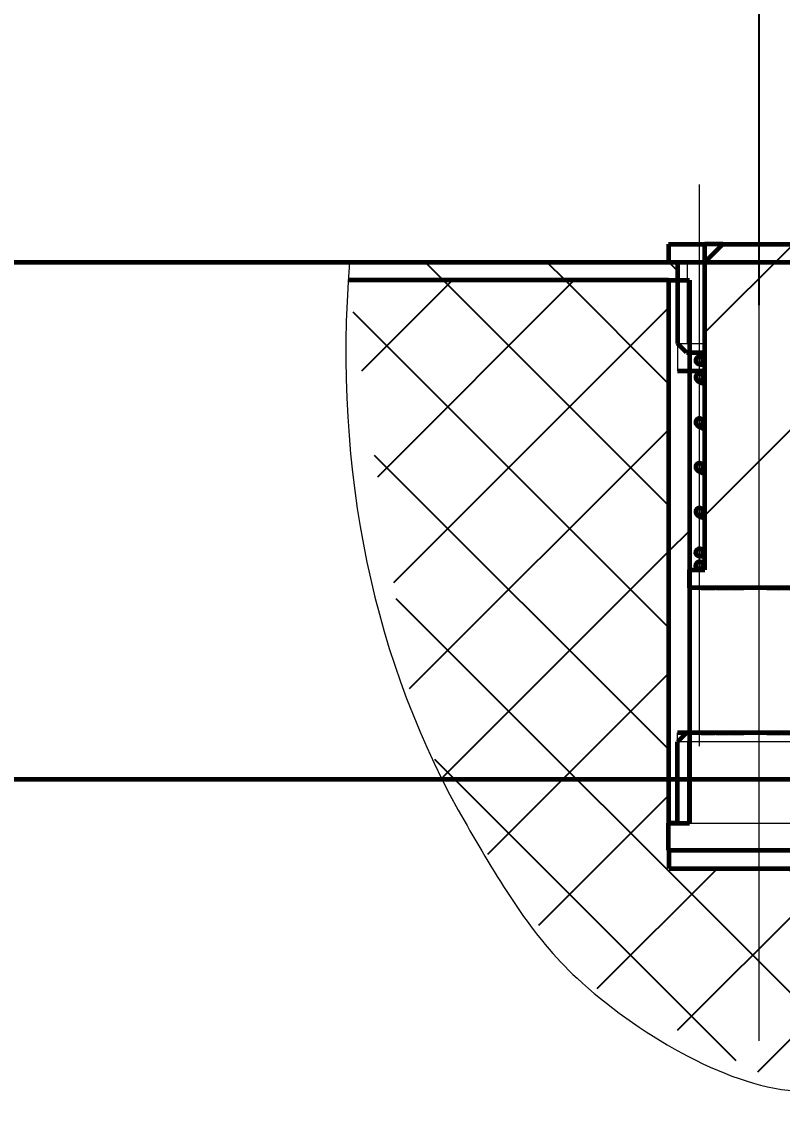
# Model space of a CAD drawing. Header units: millimetres. Extents: x -68 to 2520, y 0 to 297.
# Drawn here: x 1134.91 to 1143.74, y 202.68 to 215.19 of the extents above; entities that cross this region are included whole.
import ezdxf

# ---------------------------------------------------------------- set-up
doc = ezdxf.new("R2010")
doc.units = ezdxf.units.MM
for name, pattern in [('K5LT_AXLED', [13.660316, 9.160316, -1.5, 1.5, -1.5]), ('K5LT_BASIC', [0]), ('K5LT_DASHED', [6, 4, -2]), ('K5LT_THIN', [0]), ('K5LT_THIN_INCLUDED_TO_HATCHING', [0])]:
    doc.linetypes.add(name, pattern=pattern)
doc.layers.add('Системный слой', color=7, linetype='Continuous')
doc.styles.add('KDIMTEXTSTYLE', font='GOST_AU.SHX', dxfattribs={"width": 0.96, "oblique": 15, "height": 5})
doc.dimstyles.new('KDIMSTYLE (1.50)', dxfattribs={"dimtxt": 5, "dimasz": 1, "dimexe": 2, "dimexo": 0, "dimgap": 1, "dimtad": 1, "dimlfac": 0.666667, "dimtxsty": 'KDIMTEXTSTYLE', "dimsah": 1, "dimcen": 0, "dimdle": 1, "dimadec": 0, "dimazin": 0, "dimtfac": 0.667, "dimtmove": 0, "dimatfit": 3, "dimfxl": 1, "dimtvp": 1, "dimtolj": 1, "dimtzin": 0, "dimarcsym": 0})
pattern_1 = [(45, (0, 0), (-2.12132, 2.12132), [])]
pattern_2 = [(45, (0, 0), (-1.0606602, 1.0606602), [])]
pattern_3 = [(-45, (0, 0), (0.7071068, 0.7071068), [])]
pattern_4 = [(45, (0, 0), (-0.7071068, 0.7071068), []), (135, (0, 0), (-0.7071068, -0.7071068), [])]

# ---------------------------------------------------------------- blocks, each defined once
blk = doc.blocks.new('U15')
at = {"layer": 'Системный слой'}
h = blk.add_hatch(dxfattribs=at)
h.set_pattern_fill('Металл', angle=45, style=0, pattern_type=0)
h.set_pattern_definition(pattern_2)
h.paths.add_polyline_path([(1142.66, 208.616), (1144.277, 208.616), (1144.277, 208.826), (1144.098, 208.826), (1144.098, 212.396), (1143.888, 212.606), (1143.048, 212.606), (1142.838, 212.396), (1142.838, 208.826), (1142.66, 208.826)])
h = blk.add_hatch(dxfattribs=at)
h.set_pattern_fill('Металл', angle=-45, style=0, pattern_type=0)
h.set_pattern_definition(pattern_3)
h.paths.add_polyline_path([(1142.418, 212.396), (1138.715, 212.396), (1138.701, 212.186), (1142.418, 212.186), (1142.523, 212.186), (1142.523, 212.396)])
h.paths.add_polyline_path([(1148.732, 212.396), (1144.518, 212.396), (1144.413, 212.396), (1144.413, 212.186), (1144.518, 212.186), (1148.653, 212.186)])
h = blk.add_hatch(dxfattribs=at)
h.set_pattern_fill('Неметалл', angle=45, style=0, pattern_type=0)
h.set_pattern_definition(pattern_4)
h.paths.add_polyline_path([(1142.418, 205.886), (1142.418, 212.186), (1138.701, 212.186), (1139.464, 207.118), (1140.08, 205.857), (1141.357, 204.086), (1143.884, 202.779), (1146.021, 203.551), (1147.6, 205.189), (1148.214, 207.782), (1148.268, 208.511), (1148.268, 210.647), (1148.653, 212.186), (1144.518, 212.186), (1144.518, 205.886), (1144.518, 205.571), (1144.513, 205.571), (1144.513, 205.361), (1142.424, 205.361), (1142.424, 205.571), (1142.418, 205.571)])
h = blk.add_hatch(dxfattribs=at)
h.set_pattern_fill('Металл', angle=45, style=0, pattern_type=0)
h.set_pattern_definition(pattern_1)
h.paths.add_polyline_path([(1142.66, 212.186), (1142.418, 212.186), (1142.418, 205.886), (1142.66, 205.886)])
h.paths.add_polyline_path([(1144.518, 212.186), (1144.277, 212.186), (1144.277, 205.886), (1144.518, 205.886)])
at = {"layer": 'Системный слой', "color": 30, "linetype": 'K5LT_AXLED', "lineweight": 18, "true_color": 0xff8000}
for p, q in [((1143.468, 203.361), (1143.468, 214.606)), ((1142.775, 213.299), (1142.775, 206.779))]:
    blk.add_line(p, q, dxfattribs=at)
at = {"layer": 'Системный слой', "color": 5, "linetype": 'K5LT_BASIC', "lineweight": 60, "true_color": 0x0000ff}
for p, q in [((1142.418, 212.606), (1142.418, 212.396)), ((1142.418, 212.606), (1142.838, 212.606)), ((1143.048, 212.606), (1142.838, 212.396)), ((1142.838, 211.346), (1142.838, 212.606)), ((1143.048, 212.606), (1142.838, 212.606)), ((1143.048, 212.606), (1143.888, 212.606)), ((1142.418, 212.396), (1142.523, 212.396)), ((1142.523, 212.396), (1142.523, 211.451)), ((1142.838, 208.826), (1142.838, 212.396)), ((1142.418, 212.186), (1138.701, 212.186)), ((1142.418, 212.186), (1142.418, 205.886)), ((1142.418, 212.186), (1142.66, 212.186)), ((1142.66, 212.186), (1142.66, 205.886)), ((1142.628, 211.346), (1142.523, 211.451)), ((1142.628, 211.346), (1142.838, 211.346)), ((1142.523, 211.136), (1142.66, 211.136)), ((1142.66, 211.136), (1142.838, 211.136)), ((1142.66, 208.826), (1142.838, 208.826)), ((1142.66, 208.616), (1142.66, 208.826)), ((1144.277, 208.616), (1142.66, 208.616)), ((1142.798, 208.616), (1142.956, 208.616)), ((1142.966, 208.616), (1143.124, 208.616)), ((1143.134, 208.616), (1143.293, 208.616)), ((1143.559, 208.616), (1143.719, 208.616)), ((1143.728, 208.616), (1143.887, 208.616)), ((1142.66, 206.936), (1142.523, 206.936)), ((1142.628, 206.936), (1142.523, 206.831)), ((1144.308, 206.936), (1142.628, 206.936)), ((1142.798, 206.936), (1142.956, 206.936)), ((1142.966, 206.936), (1143.124, 206.936)), ((1143.134, 206.936), (1143.293, 206.936)), ((1143.559, 206.936), (1143.719, 206.936)), ((1143.728, 206.936), (1143.887, 206.936)), ((1142.523, 205.886), (1142.523, 206.831)), ((1142.418, 205.886), (1142.66, 205.886)), ((1142.523, 205.886), (1142.418, 205.886)), ((1142.418, 205.571), (1142.418, 205.886)), ((1142.418, 205.571), (1144.518, 205.571)), ((1142.424, 205.361), (1142.424, 205.571)), ((1142.424, 205.361), (1144.513, 205.361))]:
    blk.add_line(p, q, dxfattribs=at)
at = {"layer": 'Системный слой', "color": 7, "linetype": 'K5LT_DASHED', "lineweight": 18}
for p, q in [((1142.523, 212.396), (1142.466, 212.396)), ((1142.838, 212.396), (1142.523, 212.396)), ((1142.523, 211.451), (1142.838, 211.451)), ((1144.413, 206.831), (1142.523, 206.831)), ((1142.466, 205.886), (1142.523, 205.886)), ((1142.523, 205.886), (1144.413, 205.886))]:
    blk.add_line(p, q, dxfattribs=at)
at = {"layer": 'Системный слой', "color": 7, "linetype": 'K5LT_THIN', "lineweight": 18}
for p, q in [((1142.637, 211.451), (1142.637, 212.396)), ((1142.523, 212.186), (1142.523, 211.136)), ((1142.523, 205.886), (1142.523, 206.936)), ((1142.637, 206.831), (1142.637, 205.886))]:
    blk.add_line(p, q, dxfattribs=at)
at = {"layer": 'Системный слой', "color": 7, "linetype": 'K5LT_THIN_INCLUDED_TO_HATCHING', "lineweight": 18}
blk.add_open_spline([(1138.715, 212.396), (1138.531, 209.935), (1138.986, 207.755), (1140.08, 205.857), (1140.438, 205.236), (1140.836, 204.565), (1141.357, 204.086), (1142.037, 203.461), (1143.06, 202.842), (1143.884, 202.779), (1145.167, 202.68), (1146.898, 204.021), (1147.6, 205.189), (1148.137, 206.083), (1148.182, 207.39), (1148.268, 208.511), (1148.322, 209.218), (1148.169, 209.948), (1148.268, 210.647), (1148.352, 211.24), (1148.506, 211.823), (1148.732, 212.396)], degree=3, knots=[0, 0, 0, 0, 1, 1, 1, 2, 2, 2, 3, 3, 3, 4, 4, 4, 5, 5, 5, 6, 6, 6, 7, 7, 7, 7], dxfattribs=at)
at = {"layer": 'Системный слой', "color": 5, "linetype": 'K5LT_BASIC', "lineweight": 60, "true_color": 0x0000ff}
for points, knots in [([(1142.817, 211.257), (1142.817, 211.258), (1142.817, 211.262), (1142.816, 211.268), (1142.813, 211.276), (1142.809, 211.282), (1142.804, 211.288), (1142.798, 211.292), (1142.792, 211.296), (1142.785, 211.298), (1142.779, 211.299), (1142.772, 211.299), (1142.766, 211.298), (1142.761, 211.296), (1142.755, 211.294), (1142.749, 211.29), (1142.744, 211.285), (1142.739, 211.279), (1142.736, 211.272), (1142.734, 211.265), (1142.733, 211.259), (1142.733, 211.257)], [0, 0, 0, 0, 0.635371, 1.848191, 3.225299, 4.497912, 5.750662, 6.9961, 8.226664, 9.356029, 10.466727, 11.5097, 12.52807, 13.498602, 14.516509, 15.628082, 16.814463, 18.099453, 19.412387, 20.730071, 22, 22, 22, 22]), ([(1142.796, 211.294), (1142.796, 211.294), (1142.798, 211.293), (1142.801, 211.293), (1142.803, 211.293), (1142.805, 211.292), (1142.807, 211.292), (1142.809, 211.292), (1142.814, 211.291), (1142.823, 211.291), (1142.832, 211.29), (1142.838, 211.289)], [0, 0, 0, 0, 1.223854, 2.314975, 3.403066, 3.963662, 4.51018, 5.056698, 6.149733, 8.335804, 12, 12, 12, 12]), ([(1142.733, 211.257), (1142.733, 211.255), (1142.734, 211.251), (1142.735, 211.246), (1142.736, 211.241), (1142.739, 211.236), (1142.742, 211.231), (1142.746, 211.227), (1142.75, 211.223), (1142.755, 211.219), (1142.761, 211.216), (1142.766, 211.215), (1142.77, 211.213), (1142.774, 211.212), (1142.777, 211.212), (1142.781, 211.211), (1142.785, 211.21), (1142.789, 211.21), (1142.793, 211.209), (1142.795, 211.209), (1142.797, 211.209), (1142.8, 211.208), (1142.809, 211.208), (1142.821, 211.206), (1142.834, 211.205), (1142.838, 211.205)], [0, 0, 0, 0, 0.552427, 0.998467, 1.475394, 1.988257, 2.545297, 3.161617, 3.866797, 4.716974, 5.81338, 7.355927, 9.008036, 10.091319, 11.174602, 12.256159, 13.332845, 15.44182, 16.079502, 16.624213, 17.168923, 17.713634, 18.803055, 23.704402, 26, 26, 26, 26]), ([(1142.733, 211.257), (1142.733, 211.254), (1142.734, 211.249), (1142.736, 211.241), (1142.74, 211.234), (1142.744, 211.229), (1142.749, 211.224), (1142.756, 211.219), (1142.763, 211.216), (1142.771, 211.215), (1142.778, 211.215), (1142.784, 211.216), (1142.79, 211.217), (1142.796, 211.22), (1142.801, 211.224), (1142.807, 211.229), (1142.811, 211.235), (1142.815, 211.242), (1142.817, 211.249), (1142.817, 211.254), (1142.817, 211.257)], [0, 0, 0, 0, 1.365395, 2.653236, 3.835292, 4.923251, 6.061444, 7.295259, 8.606467, 9.863945, 10.976345, 11.959094, 12.885543, 13.857199, 14.918257, 16.050726, 17.27733, 18.576625, 19.718251, 21, 21, 21, 21]), ([(1142.817, 211.06), (1142.817, 211.064), (1142.816, 211.07), (1142.813, 211.079), (1142.809, 211.085), (1142.805, 211.091), (1142.799, 211.095), (1142.792, 211.099), (1142.784, 211.102), (1142.775, 211.103), (1142.766, 211.102), (1142.758, 211.099), (1142.752, 211.095), (1142.746, 211.091), (1142.741, 211.085), (1142.737, 211.078), (1142.734, 211.07), (1142.733, 211.064), (1142.733, 211.06)], [0, 0, 0, 0, 1.592462, 2.785924, 3.828479, 4.866996, 5.899184, 7.021189, 8.189148, 9.563458, 10.873621, 12.085992, 13.033391, 14.033099, 15.089932, 16.33014, 17.573529, 19, 19, 19, 19]), ([(1142.733, 211.06), (1142.733, 211.058), (1142.734, 211.054), (1142.735, 211.048), (1142.737, 211.042), (1142.739, 211.036), (1142.742, 211.031), (1142.747, 211.025), (1142.752, 211.02), (1142.758, 211.014), (1142.766, 211.009), (1142.775, 211.004), (1142.786, 210.999), (1142.798, 210.995), (1142.813, 210.99), (1142.827, 210.986), (1142.837, 210.984), (1142.838, 210.983)], [0, 0, 0, 0, 0.710322, 1.273445, 1.87884, 2.539284, 3.272261, 4.102554, 5.062224, 6.198866, 7.566426, 9.216873, 11.035123, 12.815144, 14.595165, 17.436996, 18, 18, 18, 18]), ([(1142.733, 211.06), (1142.733, 211.057), (1142.734, 211.052), (1142.736, 211.044), (1142.74, 211.037), (1142.744, 211.032), (1142.749, 211.027), (1142.756, 211.023), (1142.763, 211.02), (1142.772, 211.018), (1142.78, 211.018), (1142.788, 211.02), (1142.795, 211.023), (1142.801, 211.027), (1142.806, 211.032), (1142.811, 211.038), (1142.815, 211.045), (1142.817, 211.053), (1142.817, 211.058), (1142.817, 211.06)], [0, 0, 0, 0, 1.312746, 2.58758, 3.677722, 4.686463, 5.689731, 6.920865, 8.1983, 9.417929, 10.659337, 11.860724, 13.123598, 14.118512, 15.228288, 16.35239, 17.621424, 18.912975, 20, 20, 20, 20]), ([(1142.838, 211.07), (1142.833, 211.071), (1142.825, 211.074), (1142.817, 211.077), (1142.814, 211.078), (1142.813, 211.079)], [0, 0, 0, 0, 2.795788, 4.890683, 6, 6, 6, 6]), ([(1142.817, 210.541), (1142.817, 210.544), (1142.816, 210.551), (1142.813, 210.559), (1142.809, 210.566), (1142.805, 210.571), (1142.799, 210.576), (1142.792, 210.579), (1142.784, 210.582), (1142.775, 210.583), (1142.766, 210.582), (1142.758, 210.579), (1142.752, 210.576), (1142.746, 210.571), (1142.741, 210.566), (1142.737, 210.559), (1142.734, 210.55), (1142.733, 210.544), (1142.733, 210.541)], [0, 0, 0, 0, 1.592462, 2.785924, 3.828479, 4.866996, 5.899184, 7.021189, 8.189148, 9.563458, 10.873621, 12.085992, 13.033391, 14.033099, 15.089932, 16.33014, 17.573529, 19, 19, 19, 19]), ([(1142.733, 210.541), (1142.733, 210.538), (1142.734, 210.534), (1142.735, 210.528), (1142.737, 210.522), (1142.739, 210.517), (1142.742, 210.511), (1142.747, 210.505), (1142.752, 210.5), (1142.758, 210.495), (1142.766, 210.489), (1142.775, 210.484), (1142.786, 210.48), (1142.798, 210.475), (1142.813, 210.47), (1142.827, 210.466), (1142.837, 210.464), (1142.838, 210.463)], [0, 0, 0, 0, 0.710322, 1.273445, 1.87884, 2.539284, 3.272261, 4.102554, 5.062224, 6.198866, 7.566426, 9.216873, 11.035123, 12.815144, 14.595165, 17.436996, 18, 18, 18, 18]), ([(1142.733, 210.541), (1142.733, 210.538), (1142.734, 210.532), (1142.736, 210.524), (1142.74, 210.518), (1142.744, 210.512), (1142.749, 210.507), (1142.756, 210.503), (1142.763, 210.5), (1142.772, 210.499), (1142.78, 210.499), (1142.788, 210.5), (1142.795, 210.503), (1142.801, 210.507), (1142.806, 210.512), (1142.811, 210.518), (1142.815, 210.525), (1142.817, 210.533), (1142.817, 210.538), (1142.817, 210.541)], [0, 0, 0, 0, 1.312746, 2.58758, 3.677722, 4.686463, 5.689731, 6.920865, 8.1983, 9.417929, 10.659337, 11.860724, 13.123598, 14.118512, 15.228288, 16.35239, 17.621424, 18.912975, 20, 20, 20, 20]), ([(1142.838, 210.55), (1142.833, 210.552), (1142.825, 210.554), (1142.817, 210.557), (1142.814, 210.559), (1142.813, 210.559)], [0, 0, 0, 0, 2.795788, 4.890683, 6, 6, 6, 6]), ([(1142.817, 210.021), (1142.817, 210.025), (1142.816, 210.031), (1142.813, 210.039), (1142.809, 210.046), (1142.805, 210.051), (1142.799, 210.056), (1142.792, 210.06), (1142.784, 210.062), (1142.775, 210.063), (1142.766, 210.062), (1142.758, 210.06), (1142.752, 210.056), (1142.746, 210.052), (1142.741, 210.046), (1142.737, 210.039), (1142.734, 210.03), (1142.733, 210.024), (1142.733, 210.021)], [0, 0, 0, 0, 1.592462, 2.785924, 3.828479, 4.866996, 5.899184, 7.021189, 8.189148, 9.563458, 10.873621, 12.085992, 13.033391, 14.033099, 15.089932, 16.33014, 17.573529, 19, 19, 19, 19]), ([(1142.733, 210.021), (1142.733, 210.019), (1142.734, 210.014), (1142.735, 210.008), (1142.737, 210.003), (1142.739, 209.997), (1142.742, 209.991), (1142.747, 209.986), (1142.752, 209.98), (1142.758, 209.975), (1142.766, 209.97), (1142.775, 209.965), (1142.786, 209.96), (1142.798, 209.956), (1142.813, 209.951), (1142.827, 209.947), (1142.837, 209.944), (1142.838, 209.944)], [0, 0, 0, 0, 0.710322, 1.273445, 1.87884, 2.539284, 3.272261, 4.102554, 5.062224, 6.198866, 7.566426, 9.216873, 11.035123, 12.815144, 14.595165, 17.436996, 18, 18, 18, 18]), ([(1142.733, 210.021), (1142.733, 210.018), (1142.734, 210.012), (1142.736, 210.005), (1142.74, 209.998), (1142.744, 209.993), (1142.749, 209.988), (1142.756, 209.983), (1142.763, 209.98), (1142.772, 209.979), (1142.78, 209.979), (1142.788, 209.98), (1142.795, 209.983), (1142.801, 209.987), (1142.806, 209.992), (1142.811, 209.998), (1142.815, 210.005), (1142.817, 210.013), (1142.817, 210.018), (1142.817, 210.021)], [0, 0, 0, 0, 1.312746, 2.58758, 3.677722, 4.686463, 5.689731, 6.920865, 8.1983, 9.417929, 10.659337, 11.860724, 13.123598, 14.118512, 15.228288, 16.35239, 17.621424, 18.912975, 20, 20, 20, 20]), ([(1142.838, 210.03), (1142.833, 210.032), (1142.825, 210.035), (1142.817, 210.038), (1142.814, 210.039), (1142.813, 210.039)], [0, 0, 0, 0, 2.795788, 4.890683, 6, 6, 6, 6]), ([(1142.817, 209.501), (1142.817, 209.505), (1142.816, 209.511), (1142.813, 209.52), (1142.809, 209.526), (1142.805, 209.532), (1142.799, 209.536), (1142.792, 209.54), (1142.784, 209.543), (1142.775, 209.543), (1142.766, 209.542), (1142.758, 209.54), (1142.752, 209.536), (1142.746, 209.532), (1142.741, 209.526), (1142.737, 209.519), (1142.734, 209.511), (1142.733, 209.504), (1142.733, 209.501)], [0, 0, 0, 0, 1.592462, 2.785924, 3.828479, 4.866996, 5.899184, 7.021189, 8.189148, 9.563458, 10.873621, 12.085992, 13.033391, 14.033099, 15.089932, 16.33014, 17.573529, 19, 19, 19, 19]), ([(1142.838, 209.511), (1142.833, 209.512), (1142.825, 209.515), (1142.817, 209.518), (1142.814, 209.519), (1142.813, 209.52)], [0, 0, 0, 0, 2.795788, 4.890683, 6, 6, 6, 6]), ([(1142.733, 209.501), (1142.733, 209.499), (1142.734, 209.495), (1142.735, 209.488), (1142.737, 209.483), (1142.739, 209.477), (1142.742, 209.471), (1142.747, 209.466), (1142.752, 209.46), (1142.758, 209.455), (1142.766, 209.45), (1142.775, 209.445), (1142.786, 209.44), (1142.798, 209.436), (1142.813, 209.431), (1142.827, 209.427), (1142.837, 209.424), (1142.838, 209.424)], [0, 0, 0, 0, 0.710322, 1.273445, 1.87884, 2.539284, 3.272261, 4.102554, 5.062224, 6.198866, 7.566426, 9.216873, 11.035123, 12.815144, 14.595165, 17.436996, 18, 18, 18, 18]), ([(1142.733, 209.501), (1142.733, 209.498), (1142.734, 209.493), (1142.736, 209.485), (1142.74, 209.478), (1142.744, 209.473), (1142.749, 209.468), (1142.756, 209.464), (1142.763, 209.461), (1142.772, 209.459), (1142.78, 209.459), (1142.788, 209.461), (1142.795, 209.464), (1142.801, 209.468), (1142.806, 209.472), (1142.811, 209.478), (1142.815, 209.486), (1142.817, 209.493), (1142.817, 209.499), (1142.817, 209.501)], [0, 0, 0, 0, 1.312746, 2.58758, 3.677722, 4.686463, 5.689731, 6.920865, 8.1983, 9.417929, 10.659337, 11.860724, 13.123598, 14.118512, 15.228288, 16.35239, 17.621424, 18.912975, 20, 20, 20, 20]), ([(1142.817, 209.028), (1142.817, 209.029), (1142.817, 209.033), (1142.816, 209.039), (1142.813, 209.047), (1142.809, 209.053), (1142.804, 209.059), (1142.798, 209.063), (1142.792, 209.067), (1142.785, 209.069), (1142.779, 209.07), (1142.772, 209.07), (1142.766, 209.069), (1142.761, 209.067), (1142.755, 209.065), (1142.749, 209.061), (1142.744, 209.056), (1142.739, 209.05), (1142.736, 209.043), (1142.734, 209.036), (1142.733, 209.03), (1142.733, 209.028)], [0, 0, 0, 0, 0.635371, 1.848191, 3.225299, 4.497912, 5.750662, 6.9961, 8.226664, 9.356029, 10.466727, 11.5097, 12.52807, 13.498602, 14.516509, 15.628082, 16.814463, 18.099453, 19.412387, 20.730071, 22, 22, 22, 22]), ([(1142.838, 208.976), (1142.829, 208.977), (1142.816, 208.978), (1142.803, 208.979), (1142.797, 208.98), (1142.794, 208.98), (1142.792, 208.98), (1142.789, 208.981), (1142.786, 208.981), (1142.783, 208.982), (1142.779, 208.982), (1142.776, 208.983), (1142.773, 208.984), (1142.77, 208.984), (1142.766, 208.986), (1142.761, 208.987), (1142.754, 208.991), (1142.747, 208.996), (1142.742, 209.001), (1142.739, 209.007), (1142.736, 209.012), (1142.734, 209.018), (1142.734, 209.023), (1142.733, 209.026), (1142.733, 209.028)], [0, 0, 0, 0, 4.670773, 7.80962, 8.855432, 9.378304, 9.901176, 10.423771, 11.468961, 12.52152, 13.567838, 14.613222, 15.657429, 16.701635, 17.745841, 19.312683, 20.838583, 21.772542, 22.484127, 23.085285, 23.621368, 24.11109, 24.563671, 25, 25, 25, 25]), ([(1142.733, 209.028), (1142.733, 209.025), (1142.734, 209.02), (1142.736, 209.012), (1142.74, 209.005), (1142.744, 209), (1142.749, 208.995), (1142.756, 208.99), (1142.763, 208.987), (1142.771, 208.986), (1142.778, 208.986), (1142.784, 208.987), (1142.79, 208.988), (1142.796, 208.991), (1142.801, 208.995), (1142.807, 209), (1142.811, 209.006), (1142.815, 209.013), (1142.817, 209.02), (1142.817, 209.025), (1142.817, 209.028)], [0, 0, 0, 0, 1.365395, 2.653236, 3.835292, 4.923251, 6.061444, 7.295259, 8.606467, 9.863945, 10.976345, 11.959094, 12.885543, 13.857199, 14.918257, 16.050726, 17.27733, 18.576625, 19.718251, 21, 21, 21, 21]), ([(1142.838, 209.06), (1142.833, 209.061), (1142.822, 209.062), (1142.812, 209.063), (1142.807, 209.063), (1142.804, 209.064), (1142.803, 209.064), (1142.801, 209.064), (1142.799, 209.064), (1142.797, 209.065), (1142.796, 209.065)], [0, 0, 0, 0, 3.141586, 6.148722, 7.15064, 7.651493, 8.152347, 8.6532, 9.152897, 11, 11, 11, 11]), ([(1142.817, 208.878), (1142.817, 208.879), (1142.817, 208.883), (1142.816, 208.889), (1142.813, 208.897), (1142.809, 208.903), (1142.804, 208.909), (1142.798, 208.913), (1142.792, 208.917), (1142.785, 208.919), (1142.779, 208.92), (1142.772, 208.92), (1142.766, 208.919), (1142.761, 208.917), (1142.755, 208.915), (1142.749, 208.911), (1142.744, 208.906), (1142.739, 208.9), (1142.736, 208.893), (1142.734, 208.886), (1142.733, 208.88), (1142.733, 208.878)], [0, 0, 0, 0, 0.635371, 1.848191, 3.225299, 4.497912, 5.750662, 6.9961, 8.226664, 9.356029, 10.466727, 11.5097, 12.52807, 13.498602, 14.516509, 15.628082, 16.814463, 18.099453, 19.412387, 20.730071, 22, 22, 22, 22]), ([(1142.838, 208.91), (1142.833, 208.911), (1142.822, 208.912), (1142.812, 208.913), (1142.807, 208.913), (1142.804, 208.914), (1142.803, 208.914), (1142.801, 208.914), (1142.799, 208.914), (1142.797, 208.915), (1142.796, 208.915)], [0, 0, 0, 0, 3.141586, 6.148722, 7.15064, 7.651493, 8.152347, 8.6532, 9.152897, 11, 11, 11, 11]), ([(1142.834, 208.826), (1142.827, 208.827), (1142.815, 208.828), (1142.803, 208.829), (1142.797, 208.83), (1142.794, 208.83), (1142.792, 208.83), (1142.789, 208.831), (1142.786, 208.831), (1142.783, 208.832), (1142.779, 208.832), (1142.776, 208.833), (1142.773, 208.834), (1142.77, 208.834), (1142.766, 208.836), (1142.761, 208.837), (1142.754, 208.841), (1142.747, 208.846), (1142.742, 208.851), (1142.739, 208.857), (1142.736, 208.862), (1142.734, 208.868), (1142.734, 208.873), (1142.733, 208.876), (1142.733, 208.878)], [0, 0, 0, 0, 4.070256, 7.301823, 8.378528, 8.916845, 9.455163, 9.993195, 11.069259, 12.152911, 13.230136, 14.306401, 15.381453, 16.456504, 17.531556, 19.144682, 20.715657, 21.677204, 22.409809, 23.028725, 23.580643, 24.084832, 24.550782, 25, 25, 25, 25]), ([(1142.733, 208.878), (1142.733, 208.875), (1142.734, 208.87), (1142.736, 208.862), (1142.74, 208.855), (1142.744, 208.85), (1142.749, 208.845), (1142.756, 208.84), (1142.763, 208.837), (1142.771, 208.836), (1142.778, 208.836), (1142.784, 208.837), (1142.79, 208.838), (1142.796, 208.841), (1142.801, 208.845), (1142.807, 208.85), (1142.811, 208.856), (1142.815, 208.863), (1142.817, 208.87), (1142.817, 208.875), (1142.817, 208.878)], [0, 0, 0, 0, 1.365395, 2.653236, 3.835292, 4.923251, 6.061444, 7.295259, 8.606467, 9.863945, 10.976345, 11.959094, 12.885543, 13.857199, 14.918257, 16.050726, 17.27733, 18.576625, 19.718251, 21, 21, 21, 21])]:
    blk.add_open_spline(points, degree=3, knots=knots, dxfattribs=at)
blk = doc.blocks.new('U28')
at = {"layer": 'Системный слой'}
h = blk.add_hatch(dxfattribs=at)
h.set_pattern_fill('Металл', angle=45, style=0, pattern_type=0)
h.set_pattern_definition(pattern_2)
h.paths.add_polyline_path([(1142.66, 208.616), (1144.277, 208.616), (1144.277, 208.826), (1144.098, 208.826), (1144.098, 212.396), (1143.888, 212.606), (1143.048, 212.606), (1142.838, 212.396), (1142.838, 208.826), (1142.66, 208.826)])
h = blk.add_hatch(dxfattribs=at)
h.set_pattern_fill('Металл', angle=-45, style=0, pattern_type=0)
h.set_pattern_definition(pattern_3)
h.paths.add_polyline_path([(1142.418, 212.396), (1138.715, 212.396), (1138.701, 212.186), (1142.418, 212.186), (1142.523, 212.186), (1142.523, 212.396)])
h.paths.add_polyline_path([(1148.732, 212.396), (1144.518, 212.396), (1144.413, 212.396), (1144.413, 212.186), (1144.518, 212.186), (1148.653, 212.186)])
h = blk.add_hatch(dxfattribs=at)
h.set_pattern_fill('Неметалл', angle=45, style=0, pattern_type=0)
h.set_pattern_definition(pattern_4)
h.paths.add_polyline_path([(1142.418, 205.886), (1142.418, 212.186), (1138.701, 212.186), (1139.464, 207.118), (1140.08, 205.857), (1141.357, 204.086), (1143.884, 202.779), (1146.021, 203.551), (1147.6, 205.189), (1148.214, 207.782), (1148.268, 208.511), (1148.268, 210.647), (1148.653, 212.186), (1144.518, 212.186), (1144.518, 205.886), (1144.518, 205.571), (1144.513, 205.571), (1144.513, 205.361), (1142.424, 205.361), (1142.424, 205.571), (1142.418, 205.571)])
h = blk.add_hatch(dxfattribs=at)
h.set_pattern_fill('Металл', angle=45, style=0, pattern_type=0)
h.set_pattern_definition(pattern_1)
h.paths.add_polyline_path([(1142.66, 212.186), (1142.418, 212.186), (1142.418, 205.886), (1142.66, 205.886)])
h.paths.add_polyline_path([(1144.518, 212.186), (1144.277, 212.186), (1144.277, 205.886), (1144.518, 205.886)])
at = {"layer": 'Системный слой', "color": 30, "linetype": 'K5LT_AXLED', "lineweight": 18, "true_color": 0xff8000}
for p, q in [((1143.468, 203.361), (1143.468, 214.606)), ((1142.775, 213.299), (1142.775, 206.779))]:
    blk.add_line(p, q, dxfattribs=at)
at = {"layer": 'Системный слой', "color": 5, "linetype": 'K5LT_BASIC', "lineweight": 60, "true_color": 0x0000ff}
for p, q in [((1142.418, 212.606), (1142.418, 212.396)), ((1142.418, 212.606), (1142.838, 212.606)), ((1143.048, 212.606), (1142.838, 212.396)), ((1142.838, 211.346), (1142.838, 212.606)), ((1143.048, 212.606), (1142.838, 212.606)), ((1143.048, 212.606), (1143.888, 212.606)), ((1142.418, 212.396), (1142.523, 212.396)), ((1142.523, 212.396), (1142.523, 211.451)), ((1142.838, 208.826), (1142.838, 212.396)), ((1142.418, 212.186), (1138.701, 212.186)), ((1142.418, 212.186), (1142.418, 205.886)), ((1142.418, 212.186), (1142.66, 212.186)), ((1142.66, 212.186), (1142.66, 205.886)), ((1142.628, 211.346), (1142.523, 211.451)), ((1142.628, 211.346), (1142.838, 211.346)), ((1142.523, 211.136), (1142.66, 211.136)), ((1142.66, 211.136), (1142.838, 211.136)), ((1142.66, 208.826), (1142.838, 208.826)), ((1142.66, 208.616), (1142.66, 208.826)), ((1144.277, 208.616), (1142.66, 208.616)), ((1142.798, 208.616), (1142.956, 208.616)), ((1142.966, 208.616), (1143.124, 208.616)), ((1143.134, 208.616), (1143.293, 208.616)), ((1143.559, 208.616), (1143.719, 208.616)), ((1143.728, 208.616), (1143.887, 208.616)), ((1142.66, 206.936), (1142.523, 206.936)), ((1142.628, 206.936), (1142.523, 206.831)), ((1144.308, 206.936), (1142.628, 206.936)), ((1142.798, 206.936), (1142.956, 206.936)), ((1142.966, 206.936), (1143.124, 206.936)), ((1143.134, 206.936), (1143.293, 206.936)), ((1143.559, 206.936), (1143.719, 206.936)), ((1143.728, 206.936), (1143.887, 206.936)), ((1142.523, 205.886), (1142.523, 206.831)), ((1142.418, 205.886), (1142.66, 205.886)), ((1142.523, 205.886), (1142.418, 205.886)), ((1142.418, 205.571), (1142.418, 205.886)), ((1142.418, 205.571), (1144.518, 205.571)), ((1142.424, 205.361), (1142.424, 205.571)), ((1142.424, 205.361), (1144.513, 205.361))]:
    blk.add_line(p, q, dxfattribs=at)
at = {"layer": 'Системный слой', "color": 7, "linetype": 'K5LT_DASHED', "lineweight": 18}
for p, q in [((1142.523, 212.396), (1142.466, 212.396)), ((1142.838, 212.396), (1142.523, 212.396)), ((1142.523, 211.451), (1142.838, 211.451)), ((1144.413, 206.831), (1142.523, 206.831)), ((1142.466, 205.886), (1142.523, 205.886)), ((1142.523, 205.886), (1144.413, 205.886))]:
    blk.add_line(p, q, dxfattribs=at)
at = {"layer": 'Системный слой', "color": 7, "linetype": 'K5LT_THIN', "lineweight": 18}
for p, q in [((1142.637, 211.451), (1142.637, 212.396)), ((1142.523, 212.186), (1142.523, 211.136)), ((1142.523, 205.886), (1142.523, 206.936)), ((1142.637, 206.831), (1142.637, 205.886))]:
    blk.add_line(p, q, dxfattribs=at)
at = {"layer": 'Системный слой', "color": 7, "linetype": 'K5LT_THIN_INCLUDED_TO_HATCHING', "lineweight": 18}
blk.add_open_spline([(1138.715, 212.396), (1138.531, 209.935), (1138.986, 207.755), (1140.08, 205.857), (1140.438, 205.236), (1140.836, 204.565), (1141.357, 204.086), (1142.037, 203.461), (1143.06, 202.842), (1143.884, 202.779), (1145.167, 202.68), (1146.898, 204.021), (1147.6, 205.189), (1148.137, 206.083), (1148.182, 207.39), (1148.268, 208.511), (1148.322, 209.218), (1148.169, 209.948), (1148.268, 210.647), (1148.352, 211.24), (1148.506, 211.823), (1148.732, 212.396)], degree=3, knots=[0, 0, 0, 0, 1, 1, 1, 2, 2, 2, 3, 3, 3, 4, 4, 4, 5, 5, 5, 6, 6, 6, 7, 7, 7, 7], dxfattribs=at)
at = {"layer": 'Системный слой', "color": 5, "linetype": 'K5LT_BASIC', "lineweight": 60, "true_color": 0x0000ff}
for points, knots in [([(1142.817, 211.257), (1142.817, 211.258), (1142.817, 211.262), (1142.816, 211.268), (1142.813, 211.276), (1142.809, 211.282), (1142.804, 211.288), (1142.798, 211.292), (1142.792, 211.296), (1142.785, 211.298), (1142.779, 211.299), (1142.772, 211.299), (1142.766, 211.298), (1142.761, 211.296), (1142.755, 211.294), (1142.749, 211.29), (1142.744, 211.285), (1142.739, 211.279), (1142.736, 211.272), (1142.734, 211.265), (1142.733, 211.259), (1142.733, 211.257)], [0, 0, 0, 0, 0.635371, 1.848191, 3.225299, 4.497912, 5.750662, 6.9961, 8.226664, 9.356029, 10.466727, 11.5097, 12.52807, 13.498602, 14.516509, 15.628082, 16.814463, 18.099453, 19.412387, 20.730071, 22, 22, 22, 22]), ([(1142.796, 211.294), (1142.796, 211.294), (1142.798, 211.293), (1142.801, 211.293), (1142.803, 211.293), (1142.805, 211.292), (1142.807, 211.292), (1142.809, 211.292), (1142.814, 211.291), (1142.823, 211.291), (1142.832, 211.29), (1142.838, 211.289)], [0, 0, 0, 0, 1.223854, 2.314975, 3.403066, 3.963662, 4.51018, 5.056698, 6.149733, 8.335804, 12, 12, 12, 12]), ([(1142.733, 211.257), (1142.733, 211.255), (1142.734, 211.251), (1142.735, 211.246), (1142.736, 211.241), (1142.739, 211.236), (1142.742, 211.231), (1142.746, 211.227), (1142.75, 211.223), (1142.755, 211.219), (1142.761, 211.216), (1142.766, 211.215), (1142.77, 211.213), (1142.774, 211.212), (1142.777, 211.212), (1142.781, 211.211), (1142.785, 211.21), (1142.789, 211.21), (1142.793, 211.209), (1142.795, 211.209), (1142.797, 211.209), (1142.8, 211.208), (1142.809, 211.208), (1142.821, 211.206), (1142.834, 211.205), (1142.838, 211.205)], [0, 0, 0, 0, 0.552427, 0.998467, 1.475394, 1.988257, 2.545297, 3.161617, 3.866797, 4.716974, 5.81338, 7.355927, 9.008036, 10.091319, 11.174602, 12.256159, 13.332845, 15.44182, 16.079502, 16.624213, 17.168923, 17.713634, 18.803055, 23.704402, 26, 26, 26, 26]), ([(1142.733, 211.257), (1142.733, 211.254), (1142.734, 211.249), (1142.736, 211.241), (1142.74, 211.234), (1142.744, 211.229), (1142.749, 211.224), (1142.756, 211.219), (1142.763, 211.216), (1142.771, 211.215), (1142.778, 211.215), (1142.784, 211.216), (1142.79, 211.217), (1142.796, 211.22), (1142.801, 211.224), (1142.807, 211.229), (1142.811, 211.235), (1142.815, 211.242), (1142.817, 211.249), (1142.817, 211.254), (1142.817, 211.257)], [0, 0, 0, 0, 1.365395, 2.653236, 3.835292, 4.923251, 6.061444, 7.295259, 8.606467, 9.863945, 10.976345, 11.959094, 12.885543, 13.857199, 14.918257, 16.050726, 17.27733, 18.576625, 19.718251, 21, 21, 21, 21]), ([(1142.817, 211.06), (1142.817, 211.064), (1142.816, 211.07), (1142.813, 211.079), (1142.809, 211.085), (1142.805, 211.091), (1142.799, 211.095), (1142.792, 211.099), (1142.784, 211.102), (1142.775, 211.103), (1142.766, 211.102), (1142.758, 211.099), (1142.752, 211.095), (1142.746, 211.091), (1142.741, 211.085), (1142.737, 211.078), (1142.734, 211.07), (1142.733, 211.064), (1142.733, 211.06)], [0, 0, 0, 0, 1.592462, 2.785924, 3.828479, 4.866996, 5.899184, 7.021189, 8.189148, 9.563458, 10.873621, 12.085992, 13.033391, 14.033099, 15.089932, 16.33014, 17.573529, 19, 19, 19, 19]), ([(1142.733, 211.06), (1142.733, 211.058), (1142.734, 211.054), (1142.735, 211.048), (1142.737, 211.042), (1142.739, 211.036), (1142.742, 211.031), (1142.747, 211.025), (1142.752, 211.02), (1142.758, 211.014), (1142.766, 211.009), (1142.775, 211.004), (1142.786, 210.999), (1142.798, 210.995), (1142.813, 210.99), (1142.827, 210.986), (1142.837, 210.984), (1142.838, 210.983)], [0, 0, 0, 0, 0.710322, 1.273445, 1.87884, 2.539284, 3.272261, 4.102554, 5.062224, 6.198866, 7.566426, 9.216873, 11.035123, 12.815144, 14.595165, 17.436996, 18, 18, 18, 18]), ([(1142.733, 211.06), (1142.733, 211.057), (1142.734, 211.052), (1142.736, 211.044), (1142.74, 211.037), (1142.744, 211.032), (1142.749, 211.027), (1142.756, 211.023), (1142.763, 211.02), (1142.772, 211.018), (1142.78, 211.018), (1142.788, 211.02), (1142.795, 211.023), (1142.801, 211.027), (1142.806, 211.032), (1142.811, 211.038), (1142.815, 211.045), (1142.817, 211.053), (1142.817, 211.058), (1142.817, 211.06)], [0, 0, 0, 0, 1.312746, 2.58758, 3.677722, 4.686463, 5.689731, 6.920865, 8.1983, 9.417929, 10.659337, 11.860724, 13.123598, 14.118512, 15.228288, 16.35239, 17.621424, 18.912975, 20, 20, 20, 20]), ([(1142.838, 211.07), (1142.833, 211.071), (1142.825, 211.074), (1142.817, 211.077), (1142.814, 211.078), (1142.813, 211.079)], [0, 0, 0, 0, 2.795788, 4.890683, 6, 6, 6, 6]), ([(1142.817, 210.541), (1142.817, 210.544), (1142.816, 210.551), (1142.813, 210.559), (1142.809, 210.566), (1142.805, 210.571), (1142.799, 210.576), (1142.792, 210.579), (1142.784, 210.582), (1142.775, 210.583), (1142.766, 210.582), (1142.758, 210.579), (1142.752, 210.576), (1142.746, 210.571), (1142.741, 210.566), (1142.737, 210.559), (1142.734, 210.55), (1142.733, 210.544), (1142.733, 210.541)], [0, 0, 0, 0, 1.592462, 2.785924, 3.828479, 4.866996, 5.899184, 7.021189, 8.189148, 9.563458, 10.873621, 12.085992, 13.033391, 14.033099, 15.089932, 16.33014, 17.573529, 19, 19, 19, 19]), ([(1142.733, 210.541), (1142.733, 210.538), (1142.734, 210.534), (1142.735, 210.528), (1142.737, 210.522), (1142.739, 210.517), (1142.742, 210.511), (1142.747, 210.505), (1142.752, 210.5), (1142.758, 210.495), (1142.766, 210.489), (1142.775, 210.484), (1142.786, 210.48), (1142.798, 210.475), (1142.813, 210.47), (1142.827, 210.466), (1142.837, 210.464), (1142.838, 210.463)], [0, 0, 0, 0, 0.710322, 1.273445, 1.87884, 2.539284, 3.272261, 4.102554, 5.062224, 6.198866, 7.566426, 9.216873, 11.035123, 12.815144, 14.595165, 17.436996, 18, 18, 18, 18]), ([(1142.733, 210.541), (1142.733, 210.538), (1142.734, 210.532), (1142.736, 210.524), (1142.74, 210.518), (1142.744, 210.512), (1142.749, 210.507), (1142.756, 210.503), (1142.763, 210.5), (1142.772, 210.499), (1142.78, 210.499), (1142.788, 210.5), (1142.795, 210.503), (1142.801, 210.507), (1142.806, 210.512), (1142.811, 210.518), (1142.815, 210.525), (1142.817, 210.533), (1142.817, 210.538), (1142.817, 210.541)], [0, 0, 0, 0, 1.312746, 2.58758, 3.677722, 4.686463, 5.689731, 6.920865, 8.1983, 9.417929, 10.659337, 11.860724, 13.123598, 14.118512, 15.228288, 16.35239, 17.621424, 18.912975, 20, 20, 20, 20]), ([(1142.838, 210.55), (1142.833, 210.552), (1142.825, 210.554), (1142.817, 210.557), (1142.814, 210.559), (1142.813, 210.559)], [0, 0, 0, 0, 2.795788, 4.890683, 6, 6, 6, 6]), ([(1142.817, 210.021), (1142.817, 210.025), (1142.816, 210.031), (1142.813, 210.039), (1142.809, 210.046), (1142.805, 210.051), (1142.799, 210.056), (1142.792, 210.06), (1142.784, 210.062), (1142.775, 210.063), (1142.766, 210.062), (1142.758, 210.06), (1142.752, 210.056), (1142.746, 210.052), (1142.741, 210.046), (1142.737, 210.039), (1142.734, 210.03), (1142.733, 210.024), (1142.733, 210.021)], [0, 0, 0, 0, 1.592462, 2.785924, 3.828479, 4.866996, 5.899184, 7.021189, 8.189148, 9.563458, 10.873621, 12.085992, 13.033391, 14.033099, 15.089932, 16.33014, 17.573529, 19, 19, 19, 19]), ([(1142.733, 210.021), (1142.733, 210.019), (1142.734, 210.014), (1142.735, 210.008), (1142.737, 210.003), (1142.739, 209.997), (1142.742, 209.991), (1142.747, 209.986), (1142.752, 209.98), (1142.758, 209.975), (1142.766, 209.97), (1142.775, 209.965), (1142.786, 209.96), (1142.798, 209.956), (1142.813, 209.951), (1142.827, 209.947), (1142.837, 209.944), (1142.838, 209.944)], [0, 0, 0, 0, 0.710322, 1.273445, 1.87884, 2.539284, 3.272261, 4.102554, 5.062224, 6.198866, 7.566426, 9.216873, 11.035123, 12.815144, 14.595165, 17.436996, 18, 18, 18, 18]), ([(1142.733, 210.021), (1142.733, 210.018), (1142.734, 210.012), (1142.736, 210.005), (1142.74, 209.998), (1142.744, 209.993), (1142.749, 209.988), (1142.756, 209.983), (1142.763, 209.98), (1142.772, 209.979), (1142.78, 209.979), (1142.788, 209.98), (1142.795, 209.983), (1142.801, 209.987), (1142.806, 209.992), (1142.811, 209.998), (1142.815, 210.005), (1142.817, 210.013), (1142.817, 210.018), (1142.817, 210.021)], [0, 0, 0, 0, 1.312746, 2.58758, 3.677722, 4.686463, 5.689731, 6.920865, 8.1983, 9.417929, 10.659337, 11.860724, 13.123598, 14.118512, 15.228288, 16.35239, 17.621424, 18.912975, 20, 20, 20, 20]), ([(1142.838, 210.03), (1142.833, 210.032), (1142.825, 210.035), (1142.817, 210.038), (1142.814, 210.039), (1142.813, 210.039)], [0, 0, 0, 0, 2.795788, 4.890683, 6, 6, 6, 6]), ([(1142.817, 209.501), (1142.817, 209.505), (1142.816, 209.511), (1142.813, 209.52), (1142.809, 209.526), (1142.805, 209.532), (1142.799, 209.536), (1142.792, 209.54), (1142.784, 209.543), (1142.775, 209.543), (1142.766, 209.542), (1142.758, 209.54), (1142.752, 209.536), (1142.746, 209.532), (1142.741, 209.526), (1142.737, 209.519), (1142.734, 209.511), (1142.733, 209.504), (1142.733, 209.501)], [0, 0, 0, 0, 1.592462, 2.785924, 3.828479, 4.866996, 5.899184, 7.021189, 8.189148, 9.563458, 10.873621, 12.085992, 13.033391, 14.033099, 15.089932, 16.33014, 17.573529, 19, 19, 19, 19]), ([(1142.838, 209.511), (1142.833, 209.512), (1142.825, 209.515), (1142.817, 209.518), (1142.814, 209.519), (1142.813, 209.52)], [0, 0, 0, 0, 2.795788, 4.890683, 6, 6, 6, 6]), ([(1142.733, 209.501), (1142.733, 209.499), (1142.734, 209.495), (1142.735, 209.488), (1142.737, 209.483), (1142.739, 209.477), (1142.742, 209.471), (1142.747, 209.466), (1142.752, 209.46), (1142.758, 209.455), (1142.766, 209.45), (1142.775, 209.445), (1142.786, 209.44), (1142.798, 209.436), (1142.813, 209.431), (1142.827, 209.427), (1142.837, 209.424), (1142.838, 209.424)], [0, 0, 0, 0, 0.710322, 1.273445, 1.87884, 2.539284, 3.272261, 4.102554, 5.062224, 6.198866, 7.566426, 9.216873, 11.035123, 12.815144, 14.595165, 17.436996, 18, 18, 18, 18]), ([(1142.733, 209.501), (1142.733, 209.498), (1142.734, 209.493), (1142.736, 209.485), (1142.74, 209.478), (1142.744, 209.473), (1142.749, 209.468), (1142.756, 209.464), (1142.763, 209.461), (1142.772, 209.459), (1142.78, 209.459), (1142.788, 209.461), (1142.795, 209.464), (1142.801, 209.468), (1142.806, 209.472), (1142.811, 209.478), (1142.815, 209.486), (1142.817, 209.493), (1142.817, 209.499), (1142.817, 209.501)], [0, 0, 0, 0, 1.312746, 2.58758, 3.677722, 4.686463, 5.689731, 6.920865, 8.1983, 9.417929, 10.659337, 11.860724, 13.123598, 14.118512, 15.228288, 16.35239, 17.621424, 18.912975, 20, 20, 20, 20]), ([(1142.817, 209.028), (1142.817, 209.029), (1142.817, 209.033), (1142.816, 209.039), (1142.813, 209.047), (1142.809, 209.053), (1142.804, 209.059), (1142.798, 209.063), (1142.792, 209.067), (1142.785, 209.069), (1142.779, 209.07), (1142.772, 209.07), (1142.766, 209.069), (1142.761, 209.067), (1142.755, 209.065), (1142.749, 209.061), (1142.744, 209.056), (1142.739, 209.05), (1142.736, 209.043), (1142.734, 209.036), (1142.733, 209.03), (1142.733, 209.028)], [0, 0, 0, 0, 0.635371, 1.848191, 3.225299, 4.497912, 5.750662, 6.9961, 8.226664, 9.356029, 10.466727, 11.5097, 12.52807, 13.498602, 14.516509, 15.628082, 16.814463, 18.099453, 19.412387, 20.730071, 22, 22, 22, 22]), ([(1142.838, 208.976), (1142.829, 208.977), (1142.816, 208.978), (1142.803, 208.979), (1142.797, 208.98), (1142.794, 208.98), (1142.792, 208.98), (1142.789, 208.981), (1142.786, 208.981), (1142.783, 208.982), (1142.779, 208.982), (1142.776, 208.983), (1142.773, 208.984), (1142.77, 208.984), (1142.766, 208.986), (1142.761, 208.987), (1142.754, 208.991), (1142.747, 208.996), (1142.742, 209.001), (1142.739, 209.007), (1142.736, 209.012), (1142.734, 209.018), (1142.734, 209.023), (1142.733, 209.026), (1142.733, 209.028)], [0, 0, 0, 0, 4.670773, 7.80962, 8.855432, 9.378304, 9.901176, 10.423771, 11.468961, 12.52152, 13.567838, 14.613222, 15.657429, 16.701635, 17.745841, 19.312683, 20.838583, 21.772542, 22.484127, 23.085285, 23.621368, 24.11109, 24.563671, 25, 25, 25, 25]), ([(1142.733, 209.028), (1142.733, 209.025), (1142.734, 209.02), (1142.736, 209.012), (1142.74, 209.005), (1142.744, 209), (1142.749, 208.995), (1142.756, 208.99), (1142.763, 208.987), (1142.771, 208.986), (1142.778, 208.986), (1142.784, 208.987), (1142.79, 208.988), (1142.796, 208.991), (1142.801, 208.995), (1142.807, 209), (1142.811, 209.006), (1142.815, 209.013), (1142.817, 209.02), (1142.817, 209.025), (1142.817, 209.028)], [0, 0, 0, 0, 1.365395, 2.653236, 3.835292, 4.923251, 6.061444, 7.295259, 8.606467, 9.863945, 10.976345, 11.959094, 12.885543, 13.857199, 14.918257, 16.050726, 17.27733, 18.576625, 19.718251, 21, 21, 21, 21]), ([(1142.838, 209.06), (1142.833, 209.061), (1142.822, 209.062), (1142.812, 209.063), (1142.807, 209.063), (1142.804, 209.064), (1142.803, 209.064), (1142.801, 209.064), (1142.799, 209.064), (1142.797, 209.065), (1142.796, 209.065)], [0, 0, 0, 0, 3.141586, 6.148722, 7.15064, 7.651493, 8.152347, 8.6532, 9.152897, 11, 11, 11, 11]), ([(1142.817, 208.878), (1142.817, 208.879), (1142.817, 208.883), (1142.816, 208.889), (1142.813, 208.897), (1142.809, 208.903), (1142.804, 208.909), (1142.798, 208.913), (1142.792, 208.917), (1142.785, 208.919), (1142.779, 208.92), (1142.772, 208.92), (1142.766, 208.919), (1142.761, 208.917), (1142.755, 208.915), (1142.749, 208.911), (1142.744, 208.906), (1142.739, 208.9), (1142.736, 208.893), (1142.734, 208.886), (1142.733, 208.88), (1142.733, 208.878)], [0, 0, 0, 0, 0.635371, 1.848191, 3.225299, 4.497912, 5.750662, 6.9961, 8.226664, 9.356029, 10.466727, 11.5097, 12.52807, 13.498602, 14.516509, 15.628082, 16.814463, 18.099453, 19.412387, 20.730071, 22, 22, 22, 22]), ([(1142.838, 208.91), (1142.833, 208.911), (1142.822, 208.912), (1142.812, 208.913), (1142.807, 208.913), (1142.804, 208.914), (1142.803, 208.914), (1142.801, 208.914), (1142.799, 208.914), (1142.797, 208.915), (1142.796, 208.915)], [0, 0, 0, 0, 3.141586, 6.148722, 7.15064, 7.651493, 8.152347, 8.6532, 9.152897, 11, 11, 11, 11]), ([(1142.834, 208.826), (1142.827, 208.827), (1142.815, 208.828), (1142.803, 208.829), (1142.797, 208.83), (1142.794, 208.83), (1142.792, 208.83), (1142.789, 208.831), (1142.786, 208.831), (1142.783, 208.832), (1142.779, 208.832), (1142.776, 208.833), (1142.773, 208.834), (1142.77, 208.834), (1142.766, 208.836), (1142.761, 208.837), (1142.754, 208.841), (1142.747, 208.846), (1142.742, 208.851), (1142.739, 208.857), (1142.736, 208.862), (1142.734, 208.868), (1142.734, 208.873), (1142.733, 208.876), (1142.733, 208.878)], [0, 0, 0, 0, 4.070256, 7.301823, 8.378528, 8.916845, 9.455163, 9.993195, 11.069259, 12.152911, 13.230136, 14.306401, 15.381453, 16.456504, 17.531556, 19.144682, 20.715657, 21.677204, 22.409809, 23.028725, 23.580643, 24.084832, 24.550782, 25, 25, 25, 25]), ([(1142.733, 208.878), (1142.733, 208.875), (1142.734, 208.87), (1142.736, 208.862), (1142.74, 208.855), (1142.744, 208.85), (1142.749, 208.845), (1142.756, 208.84), (1142.763, 208.837), (1142.771, 208.836), (1142.778, 208.836), (1142.784, 208.837), (1142.79, 208.838), (1142.796, 208.841), (1142.801, 208.845), (1142.807, 208.85), (1142.811, 208.856), (1142.815, 208.863), (1142.817, 208.87), (1142.817, 208.875), (1142.817, 208.878)], [0, 0, 0, 0, 1.365395, 2.653236, 3.835292, 4.923251, 6.061444, 7.295259, 8.606467, 9.863945, 10.976345, 11.959094, 12.885543, 13.857199, 14.918257, 16.050726, 17.27733, 18.576625, 19.718251, 21, 21, 21, 21])]:
    blk.add_open_spline(points, degree=3, knots=knots, dxfattribs=at)
blk = doc.blocks.new('KDIMARROW_01')
at = {"layer": 'Системный слой'}
blk.add_hatch(color=0, dxfattribs=at).paths.add_polyline_path([(0, 0), (-5, 0.658), (-4.5, 0), (-5, -0.658)])
at = {"layer": 'Системный слой', "color": 0, "linetype": 'K5LT_THIN', "lineweight": 18}
for p, q in [((-4.5, 0), (-5, 0.658)), ((-5, 0.658), (0, 0)), ((0, 0), (-5, -0.658)), ((-5, -0.658), (-4.5, 0)), ((0, 0), (-1, 0))]:
    blk.add_line(p, q, dxfattribs=at)

msp = doc.modelspace()

# ---------------------------------------------------------------- linework, layer by layer
at = {"layer": 'Системный слой', "color": 5, "linetype": 'K5LT_BASIC', "lineweight": 60, "true_color": 0x0000ff}
for p, q in [((1072.90834, 212.39632), (1165.90834, 212.39632)), ((1072.90834, 212.39632), (1165.90834, 212.39632)), ((1081.90834, 206.39632), (1159.90834, 206.39632)), ((1081.90834, 206.39632), (1159.90834, 206.39632))]:
    msp.add_line(p, q, dxfattribs=at)

# ---------------------------------------------------------------- block references
at = {"layer": 'Системный слой'}
for name in ['U15', 'U28']:
    msp.add_blockref(name, (0, 0), dxfattribs=at)

# ---------------------------------------------------------------- dimensions: what is measured, and where the dimension line sits
at = {"layer": 'Системный слой', "color": 7}
for base, p1, p2, location, text in [((1075.90834, 229.72015), (1165.90834, 212.39632), (1075.90834, 212.39632), (1120.90834, 229.72015), '\\H5.0;\\W0.965;\\Q15;\\H5.0;\\W0.965;\\Q15;\\Q15;В'), ((1075.90834, 229.72015), (1165.90834, 212.39632), (1075.90834, 212.39632), (1120.90834, 229.72015), '\\H5.0;\\W0.965;\\Q15;\\H5.0;\\W0.965;\\Q15;\\Q15;В'), ((1143.46833, 217.83972), (1098.34835, 211.89582), (1143.46833, 211.89582), (1120.46833, 217.83972), '\\H5.0;\\W0.965;\\Q15;\\H5.0;\\W0.965;\\Q15;\\Q15;В/2'), ((1143.46833, 217.83972), (1098.34835, 211.89582), (1143.46833, 211.89582), (1120.46833, 217.83972), '\\H5.0;\\W0.965;\\Q15;\\H5.0;\\W0.965;\\Q15;\\Q15;В/2')]:
    msp.add_linear_dim(base=base, p1=p1, p2=p2, location=location, text=text, dimstyle='KDIMSTYLE (1.50)', override={"dimexo": 0, "dimblk1": 'KDIMARROW_01', "dimblk2": 'KDIMARROW_01', "dimse1": 0, "dimse2": 0, "dimclrt": 7, "dimtolj": 1}, dxfattribs=at).render()

doc.saveas('drawing.dxf')
